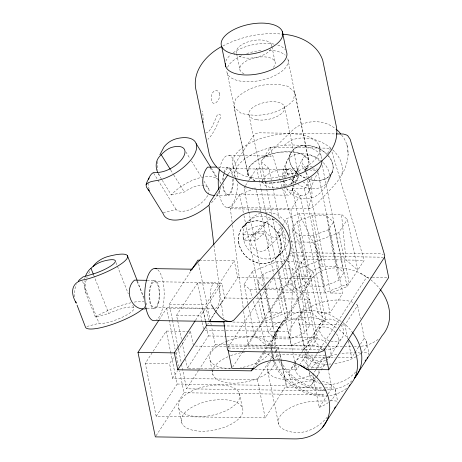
<?xml version="1.0" encoding="UTF-8"?>
<svg xmlns="http://www.w3.org/2000/svg" width="462" height="462" viewBox="0 0 462 462"><rect width="100%" height="100%" fill="white"/><g stroke="black" fill="none" stroke-linecap="round" stroke-linejoin="round"><path stroke-width="0.35" stroke-dasharray="2.31 1.73" d="M274.855 219.473A9.789 8.478 44.8 0 0 265.188 223.591L264.755 225.11L261.538 225.063A24.48 8.177 -7.4 0 0 245.541 231.884L243.243 234.199L243.237 237.243L244.028 240.298L256.335 240.477L265.54 231.208L266.366 232.744A9.789 8.478 44.8 0 0 277.951 236.896A9.789 8.478 44.8 0 0 282.322 226.623M289.483 236.151C290.783 222.932 277.968 210.684 264.83 212.549M203.153 119.924L202.824 113.392L202.067 111.019M304.579 285.285L292.279 290.096L290.396 345.616L314.986 336.001L304.579 285.285L313.138 272.112L301.386 261.971L287.133 261.763M157.854 161.44L157.525 168.913L157.871 170.23M205.602 132.964L207.478 132.738C212.584 127.986 214.478 120.865 217.383 114.761L218.78 114.079L220.01 114.489L220.669 115.858C220.772 119.514 217.29 121.98 216.88 125.577C214.426 130.4 211.833 135.522 207.975 139.276M219.514 189.507L219.127 192.25L217.342 194.231L215.217 195.328M254.909 180.867L248.025 174.931L234.147 107.305L235.389 99.347C248.487 85.418 269.82 81.439 287.895 86.29L294.779 92.227L308.656 159.846L307.415 167.81L303.696 171.038M248.025 174.931L249.266 166.967C262.37 153.043 283.703 149.059 301.773 153.91L308.656 159.846M294.779 92.227L293.537 100.185C280.434 114.114 259.101 118.099 241.025 113.248L234.147 107.305M86.163 280.134C82.196 293.156 91.857 305.099 95.311 317.065L108.766 313.502A19.468 4.406 -21.5 0 1 132.588 307.195A19.468 4.406 -21.5 0 1 122.875 316.967A19.468 4.406 -21.5 0 1 99.059 323.273L86.943 326.478M282.877 177.5A24.48 14.64 -16.6 0 1 283.991 172.719L285.914 168.543L298.215 168.717L298.377 171.217L299.266 173.169M319.496 161.169A9.789 6.947 24.7 0 0 310.262 155.55A9.789 6.947 24.7 0 0 302.31 159.119C301.339 161.821 302.668 164.68 304.55 166.638A9.789 6.947 24.7 0 0 307.548 168.878M341.58 135.054C348.729 143.364 349.613 155.365 346.009 165.431C341.632 179.499 330.422 189.177 320.761 199.636C317.452 202.893 314.374 206.641 310.106 208.674L226.773 207.473M264.755 225.11L255.55 234.378L255.353 237.416L256.335 240.477M288.692 240.893C287.312 247.863 281.549 252.749 276.773 257.501M144.49 306.577L144.057 307.761A32.635 7.386 -21.5 0 0 145.103 306.595M88.75 273.585L90.529 270.062M86.683 278.084L87.272 276.802M290.361 153.881C287.289 161.417 281.791 169.04 282.877 177.61M285.487 177.731L287.404 173.556L286.261 171.044L285.914 168.543M294.929 175.19L290.794 184.188A9.789 6.947 24.7 0 1 299.971 180.833M295.224 174.544L302.31 159.119M290.835 184.788L294.675 176.432M295.853 173.862L298.215 168.717M302.962 181.884A9.789 6.947 24.7 0 1 307.628 193.642A9.789 6.947 24.7 0 1 293.035 191.713L292.036 190.448L294.103 185.949M295.282 183.374L298.827 175.658M308.772 191.938L318.22 171.362M328.517 180.209L332.305 171.974M332.276 172.031C328.026 182.709 322.568 195.853 309.817 198.262C300.929 200.098 291.285 196.217 286.423 188.502M228.344 174.024L252.552 136.781L255.613 133.662L258.633 132.808L335.528 133.916M232.126 222.343L230.371 208.789L239.639 194.537L252.754 189.403M248.695 211.221L243.919 187.947L245.085 186.151M245.472 185.551L248.585 180.763M248.978 180.163L256.757 168.191L268.872 168.364L272.927 188.109M264.945 180.648L261.036 161.602L270.305 147.349L330.873 148.221L327.015 154.164M159.199 319.721L166.661 308.235L203.003 308.76L205.319 320.027M172.413 319.779L169.231 304.285L190.442 271.639M280.89 359.834L286.18 385.608L265.205 417.885L156.179 416.308L145.305 363.34L166.28 331.069L188.369 331.387M181.479 339.275L176.553 315.257L197.522 282.987L221.754 283.339L224.763 297.99L215.829 311.734M195.542 320.241L203.003 308.76M208.755 320.305L205.573 304.804L234.251 260.678L200.756 260.193M268.607 362.231L257.34 379.562L172.54 378.343L169.537 363.692L173.804 357.114M175.751 354.129L190.506 331.416L189.085 331.398M202.067 321.887L200.779 315.61L221.754 283.339M209.043 321.714L214.934 312.647M215.327 312.041L237.722 277.581L234.251 260.678M172.54 378.343L177.593 370.57M207.669 324.284L208.449 323.088M210.002 320.697L215.442 312.329M156.179 416.308L177.154 384.038L170.917 353.667M231.179 368.861L187.428 368.231L208.397 335.955L206.658 327.483M243.659 311.486L247.996 345.004L308.57 345.882L290.945 209.661L300.208 195.409L292.377 188.646L304.487 188.825L312.272 176.848M247.909 303.43L244.005 284.413L252.564 271.24L277.16 261.619L284.286 261.723M284.321 261.307L278.245 231.722L281.751 226.334M282.138 225.733L286.81 218.549L299.105 213.739L341.505 214.351L347.378 219.421L357.79 270.137L346.038 259.996L341.505 214.351M156.121 435.683L184.015 392.764L179.527 370.922M324.457 390.8L186.579 388.808L198.365 370.674M198.758 370.068L215.257 344.681L211.642 327.073M259.627 290.309L257.894 281.86L262.907 274.139L277.893 268.278M292.134 229.169L297.147 221.448L312.139 215.592L326.328 215.794L333.495 221.974L343.901 272.69L338.889 280.411L323.902 286.273L309.707 286.065L302.546 279.885L292.134 229.169L299.295 235.349L309.707 286.065M228.078 347.436L273.51 277.523M281.71 264.905L287.607 255.833M232.629 367.117L243.208 350.849M243.595 350.242L291.77 276.114L288.184 258.628M247.996 345.004L265.119 318.664L281.514 312.248L274.272 276.986M281.514 312.248L269.398 312.075L282.236 292.319L277.893 271.159M282.236 292.319L294.352 292.492L286.521 285.73L303.638 259.384L282.652 188.843M299.249 274.665L309.661 325.381L304.649 333.096L289.657 338.958L275.468 338.756L265.055 288.04L279.25 288.242L294.236 282.38L299.249 274.665L292.088 268.486L282.155 268.341M299.295 235.349L313.49 235.551L328.476 229.689L333.495 221.974M275.468 338.756L268.301 332.576L273.319 324.855L288.305 318.994L302.5 319.202L309.661 325.381M302.546 279.885L307.559 272.17L322.551 266.308L336.74 266.51L343.901 272.69M290.714 241.874L314.229 242.209L338.819 232.594L347.378 219.421M346.61 388.311A45.692 36.498 33 0 1 287.832 382.19A45.692 36.498 33 0 1 278.667 328.32L282.946 321.731L290.442 315.586A45.692 36.498 33 0 1 332.842 316.199L341.164 321.488M253.141 367.839L262.942 352.76M263.328 352.159L279.862 326.721L225.179 325.935M278.621 360.331A45.692 36.498 33 0 1 282.091 323.048L311.105 278.644L318.266 272.776A45.692 36.498 33 0 1 369.629 278.933M256.231 365.026L264.068 352.968M264.46 352.362L313.802 276.432L291.77 276.114M270.16 359.84L275.595 351.478M275.987 350.877L278.315 347.291L194.236 346.078M294.883 362.139L288.588 331.485L309.563 299.214L254.943 298.423M291.331 368.306L294.057 364.12M294.444 363.519L301.091 353.291M301.449 352.743L304.169 348.55M308.454 341.961L321.292 322.205M308.57 345.882L325.687 319.537L300.208 195.409M292.377 188.646L317.856 312.774L329.966 312.947L342.81 293.191L317.475 169.768M305.942 172.413L330.694 293.018L347.089 286.602L364.212 260.262L331.699 150.987M254.851 369.202L296.454 369.802L299.174 365.621M299.561 365.02L306.941 353.667M307.328 353.072L317.429 337.531L309.563 299.214M307.519 368.197L317.706 352.523M318.099 351.917L366.655 277.194L371.633 277.269M315.656 370.056L312.965 374.191A13.057 10.43 33 0 1 306.115 387.497A13.057 10.43 33 0 1 290.003 378.187A13.057 10.43 33 0 1 297.349 365.246M316.037 369.461L324.873 355.873M347.655 338.196L344.947 324.982L357.617 305.486L357.184 304.903A31.329 14.807 -11.6 0 0 355.752 303.834M311.734 384.494L316.014 377.91M316.406 377.31L320.726 370.663M321.073 370.126L324.578 364.737M328.857 358.148L341.695 338.392M322.47 396.09L323.325 394.773A45.692 36.498 33 0 1 279.158 369.854A45.692 36.498 33 0 1 279.522 326.998L279.862 326.721M270.628 361.388A31.329 14.807 -11.6 0 0 276.039 377.858A31.329 14.807 -11.6 0 0 311.411 375.34L312.583 374.78L319.294 407.467L327.737 394.467M328.124 393.872L331.964 387.964L328.395 370.582M338.04 357.473L351.651 357.669L354.724 352.939M355.111 352.35L358.951 346.442M360.487 344.08L364.327 338.167L360.903 321.477M162.278 180.353L171.31 194.952L172.944 193.122A32.635 15.708 -31.8 0 1 202.414 177.206A32.635 15.708 -31.8 0 1 220.582 183.778M355.757 371.95C349.133 379.158 339.761 383.87 329.96 384.563A31.329 14.807 -11.6 0 1 322.788 383.916M327.362 416.978C320.333 425.641 310.002 431.93 298.718 432.646A31.329 14.807 -11.6 0 1 279.914 416.418A31.329 14.807 -11.6 0 1 319.259 401.028L327.673 400.958M242.85 226.917L247.389 222.338M276.738 257.548L281.277 252.962M242.897 226.865C248.331 221.587 253.349 214.997 261.094 213.109M244.028 240.298L246.333 237.982A24.48 8.177 -7.4 0 1 262.324 231.162L265.54 231.208M252.575 235.62L266.383 221.72M267.094 248.747L280.902 234.846M278.667 328.32L286.163 322.176A45.692 36.498 33 0 1 328.563 322.788L337.468 328.442M284.39 145.184L289.726 141.101A32.583 23.123 24.7 0 1 332.299 149.457M95.311 317.065L97.124 315.916A32.635 7.386 -21.5 0 1 130.919 302.777M222.99 45.923C240.95 36.637 261.677 32.103 281.849 34.101M325.254 355.284L280.111 354.631L278.072 355.596A31.329 14.807 -11.6 0 0 272.69 359.367M280.111 354.631L286.815 387.312C296.361 382.501 307.299 380.197 317.966 381M356.115 356.733L349.364 359.944L341.713 362.37L334.338 363.727M319.294 407.467L324.867 404.816A31.329 14.807 -11.6 0 0 328.805 402.217M289.478 254.215L292.486 253.026L295.807 252.622L380.607 253.846L383.344 254.337M305.792 171.708L305.215 168.89L313.738 165.558M298.383 175.658L283.98 181.289L268.07 183.195L263.912 182.461M285.042 264.83L288.658 282.438L300.41 292.579L324.636 292.931L349.232 283.31L338.819 232.594M313.138 272.112L323.55 322.828L311.798 312.687L287.566 312.335L262.976 321.956L257.629 295.894M171.31 194.952L184.332 192.059A19.468 9.367 -31.8 0 1 202.991 185.383A19.468 9.367 -31.8 0 1 208.379 194.052M163.213 212.578L176.23 209.684A19.468 9.367 -31.8 0 0 192.377 208.622A19.468 9.367 -31.8 0 0 207.842 195.241M330.486 400.901L331.866 400.641L337.635 401.172L337.635 402.356M327.945 364.16C319.6 364.345 305.717 363.138 305.509 352.148M328.661 364.12L331.525 363.964M229.181 155.469L271.148 156.075L267.013 156.329L263.559 158.345L291.903 130.902C303.291 119.479 323.03 118.567 335.47 128.759M217.977 167.117L228.632 167.273M305.215 168.89L308.067 168.93M312.341 168.994L317.33 169.063M228.569 168.584L289.143 169.456M287.404 173.556L297.661 173.7M243.919 187.947L246.766 187.988M253.892 188.092L256.029 188.121M292.036 190.448L288.814 190.402A24.48 14.64 -16.6 0 1 286.914 188.767M227.379 194.358L287.953 195.235M215.985 195.507L227.321 195.669M230.371 208.789L290.945 209.661M243.243 234.199L255.55 234.378M288.328 255.838L383.085 257.207M303.638 259.384L364.212 260.262M372.343 277.281L388.686 277.518M237.722 277.581L270.097 278.049M272.973 278.095L311.105 278.644M147.107 280.318L154.089 280.422M154.123 281.733L214.697 282.605M244.005 284.413L249.878 289.483L260.66 289.639M261.377 289.645L292.279 290.096M330.694 293.018L342.81 293.191M224.763 297.99L252.067 298.383M169.231 304.285L205.573 304.804M154.776 307.484L215.35 308.356A12.942 4.822 -89.2 0 0 219.652 291.418A12.942 4.822 -89.2 0 0 212.693 284.367A12.942 4.822 -89.2 0 0 211.405 304.354M147.049 308.68L154.81 308.789M176.553 315.257L200.779 315.61M232.784 322.054L282.432 322.771M352.795 302.304A31.329 14.807 -11.6 0 0 316.066 304.314A31.329 14.807 -11.6 0 0 299.047 323.325L299.798 324.336L339.212 324.901M342.076 324.942L344.947 324.982M205.226 330.284L225.346 330.573M226.068 330.584L288.588 331.485M208.397 335.955L226.328 336.215M227.05 336.226L317.429 337.531M215.257 344.681L327.287 346.298M328.003 346.309L343.803 346.535M344.519 346.546L353.135 346.673M228.401 348.048L324.601 349.434M306.508 357.016L335.169 357.432M145.305 363.34L169.537 363.692M177.154 384.038L286.18 385.608M286.815 387.312L322.649 387.832M325.514 387.872L331.964 387.964M184.015 392.764L323.325 394.773M368.884 354.874L368.884 353.089L363.109 352.558M360.348 353.078L357.49 352.673L350.508 352.951A31.329 14.807 -11.6 0 0 339.951 353.759M310.106 208.674L308.795 208.345C309.222 202.691 312.832 197.505 311.879 191.563C311.307 184.736 309.263 178.124 306.017 172.101M322.274 381.387L328.257 383.067L332.646 385.666L335.141 389.01L337.635 401.172M360.666 273.388L366.655 277.194M261.036 161.602L268.872 168.364M278.245 231.722L289.997 241.863M317.856 312.774L325.687 319.537M257.894 281.86L264.033 287.156M209.921 167.798L213.126 172.066L216.73 178.806M364.327 338.167L366.383 340.927L368.884 353.089M301.853 165.714L305.734 171.506M211.232 168.018L217.631 178.355M218.006 178.967L220.264 182.611M185.822 151.848L189.963 158.541M191.47 160.972L202.01 178.003M203.892 181.04L208.784 188.946M170.784 170.172L173.417 174.428M173.793 175.034L184.332 192.059M158.189 173.562A26.109 18.532 24.7 0 0 159.263 175.491L161.902 179.747M153.655 173.21L176.23 209.684M136.902 281.318L140.436 289.27L143.751 298.446M299.105 213.739L321.812 259.65L297.216 269.265L286.81 218.549M137.37 280.971L143.665 296.968M116.002 262.589L128.332 293.919M132.79 305.255L133.841 307.917M93.63 275.034L108.766 313.502M82.617 281.491L99.059 323.273M270.305 147.349L279.972 179.851M280.18 180.544L282.444 188.15M249.878 289.483L252.292 297.747M253.297 301.189L266.17 345.27L254.418 335.129L248.054 304.135M158.743 173.516L159.263 175.491M357.617 305.486L360.331 318.699M318.976 145.438L321.286 156.705M322.187 165.298L347.089 286.602M326.328 215.794L336.74 266.51M328.476 229.689L338.889 280.411M348.227 340.979L351.651 357.669M308.547 159.875L287.728 58.443A31.22 14.755 -11.6 0 1 259.817 80.544A31.22 14.755 -11.6 0 1 226.813 70.288M312.139 215.592L322.551 266.308M304.487 188.825L329.966 312.947M313.49 235.551L323.902 286.273M314.229 242.209L324.636 292.931M284.425 106.485L298.163 173.406M271.517 44.704L271.806 46.113M271.951 46.818L274.988 61.613M297.147 221.448L307.559 272.17M301.386 261.971L311.798 312.687M291.008 246.795L300.41 292.579M292.088 268.486L302.5 319.202M294.236 282.38L304.649 333.096M273.071 188.819L279.585 220.553M280.457 224.786L286.971 256.526M287.693 260.048L294.352 292.492M299.798 324.336L305.365 351.455M299.047 323.325L304.845 351.576M304.989 352.281L308.321 368.526M309.193 372.765L309.921 376.293M265.09 181.352L271.899 214.501M272.62 218.024L286.521 285.73M236.729 54.1L240.055 70.299M249.058 115.281L262.942 182.906M277.16 261.619L278.603 268.665M279.181 271.483L287.566 312.335M278.621 271.8L288.305 318.994M256.757 168.191L260.955 188.64M261.099 189.345L265.881 212.624M266.025 213.328L277.749 270.455M295.022 362.837L296.454 369.802M279.25 288.242L289.657 338.958M256.468 190.24L273.695 274.168M227.316 73.47L248.134 174.902M278.315 347.291L279.031 350.774M279.175 351.472L280.746 359.136M262.907 274.139L265.078 284.707M265.223 285.412L273.319 324.855M248.839 211.925L263.894 285.273M264.472 288.097L269.398 312.075M260.204 293.127L268.301 332.576M270.628 345.166L273.492 359.118M239.639 194.537L243.399 212.872M243.982 215.69L259.326 290.454M259.904 293.272L265.119 318.664M233.079 166.799L235.25 177.368M252.564 271.24L257.051 293.075M267.798 371.408L278.673 424.376M257.34 379.562L265.205 417.885M239.38 393.243L242.388 407.9M198.631 263.675L210.632 322.141M210.776 322.846L211.498 326.368M197.522 282.987L205.064 319.716M202.212 322.586L203.644 329.562M209.996 360.244L211.856 369.317M212 370.016L213.005 374.896M190.506 331.416L193.37 345.368M182.207 342.804L184.962 356.225M185.539 359.049L187.428 368.231M172.557 320.484L177.905 346.546M178.049 347.251L181.375 363.45M181.52 364.154L186.579 388.808M166.661 308.235L175.046 349.087M175.768 352.61L178.517 365.996M166.28 331.069L170.773 352.962M178.748 408.327L181.757 422.978M346.927 144.571L347.493 148.643M347.73 150.341L348.371 154.926M232.496 225.19L243.289 308.633M213.946 245.374L223.371 318.243M325.456 349.041A13.057 10.43 33 0 1 316.037 330.243A13.057 10.43 33 0 1 337.266 335.077A13.057 10.43 33 0 1 326.097 349.185M351.946 380.815A45.692 36.498 33 0 1 326.749 389.501L325.895 390.817A45.692 36.498 33 0 1 278.938 360.989M325.369 389.46A45.692 36.498 33 0 1 277.119 352.876M276.917 352.188A45.692 36.498 33 0 1 282.946 321.731M342.908 322.597A45.692 36.498 33 0 1 352.223 331.993M274.012 361.053A31.329 14.807 -11.6 0 1 249.844 381.029A31.329 14.807 -11.6 0 1 214.143 376.836A31.329 14.807 -11.6 0 1 230.024 355.884M230.63 355.653A31.329 14.807 -11.6 0 1 245.051 352.061M263.6 352.824A31.329 14.807 -11.6 0 1 273.36 359.222M227.015 341.233A31.329 14.807 -11.6 0 1 259.609 337.924A31.329 14.807 -11.6 0 1 270.351 351.357M269.386 353.124A31.329 14.807 -11.6 0 1 240.598 367.706M230.041 368.514A31.329 14.807 -11.6 0 1 209.54 358.541A31.329 14.807 -11.6 0 1 226.363 341.493M307.051 351.651A13.057 10.43 33 0 1 313.092 339.177A13.057 10.43 33 0 1 328.904 345.813A13.057 10.43 33 0 1 326.715 359.904M325.698 360.424A13.057 10.43 33 0 1 307.553 352.806M378.164 339.351A45.692 36.498 33 0 1 361.111 346.304M360.395 346.39A45.692 36.498 33 0 1 354.573 346.691M370.732 279.787A45.692 36.498 33 0 1 380.047 289.183M366.383 340.927A31.329 14.807 -11.6 0 1 362.046 352.471M361.498 352.968A31.329 14.807 -11.6 0 1 357.305 356.023M320.64 383.466A31.329 14.807 -11.6 0 1 309.494 372.441M311.157 368.335A31.329 14.807 -11.6 0 1 326.288 357.542M326.94 357.282A31.329 14.807 -11.6 0 1 337.248 354.256M315.881 377.546A13.057 10.43 33 0 1 296.668 373.105A13.057 10.43 33 0 1 301.79 357.455A13.057 10.43 33 0 1 318.786 368.67M318.994 370.437A13.057 10.43 33 0 1 316.868 376.594M339.172 329.62A45.692 36.498 33 0 1 347.944 338.577M326.588 360.429A13.057 10.43 33 0 1 313.074 367.377A13.057 10.43 33 0 1 302.073 353.557M302.726 350.854A13.057 10.43 33 0 1 323.706 351.16M335.141 389.01A31.329 14.807 -11.6 0 1 330.249 401.045M303.072 365.737A13.057 10.43 33 0 1 308.466 368.555M340.829 324.815A13.057 10.43 33 0 1 342.515 337.295A13.057 10.43 33 0 1 330.596 341.141M329.314 340.76A13.057 10.43 33 0 1 320.478 323.296A13.057 10.43 33 0 1 339.94 323.816M134.246 302.113A32.635 7.386 -21.5 0 1 143.925 301.761M146.027 302.968A32.635 7.386 -21.5 0 1 146.073 305.018M85.996 293.399A26.109 22.609 44.8 0 1 84.367 280.763M84.737 278.748A26.109 22.609 44.8 0 1 85.089 277.431M74.648 296.841A26.109 22.609 44.8 0 1 76.317 284.684M157.802 269.808A26.109 9.725 -89.2 0 1 164.16 295.385A26.109 9.725 -89.2 0 1 156.624 319.848M224.093 172.083A14.258 5.313 -89.2 0 1 232.386 173.129A14.258 5.313 -89.2 0 1 229.874 194.612A14.258 5.313 -89.2 0 1 222.713 183.899M222.701 180.18A14.258 5.313 -89.2 0 1 223.573 173.874M149.238 189.224A26.109 18.532 24.7 0 1 148.071 182.738M284.078 177.882A12.942 4.822 -89.2 0 1 288.132 169.496A12.942 4.822 -89.2 0 1 292.642 175.144M292.989 176.917A12.942 4.822 -89.2 0 1 293.335 183.518M293.243 184.852A12.942 4.822 -89.2 0 1 289.085 195.149A12.942 4.822 -89.2 0 1 284.205 188.38M283.934 186.521A12.942 4.822 -89.2 0 1 283.847 179.833M224.324 173.342A12.942 4.822 -89.2 0 1 232.421 176.039M232.756 179.268A12.942 4.822 -89.2 0 1 228.638 194.225A12.942 4.822 -89.2 0 1 223.198 183.674M223.186 180.301A12.942 4.822 -89.2 0 1 224.128 174.012M220.68 187.046A32.635 15.708 -31.8 0 1 210.666 203.511M332.796 149.919A32.583 23.123 24.7 0 1 341.21 175.878M315.817 170.287A9.789 6.947 24.7 0 1 308.697 169.439M219.733 168.341A26.109 9.725 -89.2 0 1 230.018 155.775A26.109 9.725 -89.2 0 1 237.612 177.021M237.63 183.83A26.109 9.725 -89.2 0 1 228.933 207.351A26.109 9.725 -89.2 0 1 218.745 190.54M327.529 154.984A22.846 16.216 24.7 0 1 330.596 174.907A22.846 16.216 24.7 0 1 308.333 179.187M305.232 178.032A22.846 16.216 24.7 0 1 298.423 174.035M327.044 154.481A22.846 16.216 24.7 0 0 295.068 148.302A22.846 16.216 24.7 0 0 297.915 173.637A22.846 16.222 24.7 0 1 294.895 148.366A22.846 16.222 24.7 0 1 326.64 153.973M285.256 186.371A24.48 14.64 -16.6 0 1 284.65 180.151M287.318 185.389A24.48 14.64 -16.6 0 1 283.333 180.301M298.556 176.357A18.278 8.639 -11.6 0 1 279.81 187.399A18.278 8.639 -11.6 0 1 262.635 181.237M262.693 180.654A18.278 8.639 -11.6 0 1 279.083 170.004A18.278 8.639 -11.6 0 1 298.054 173.591M323.29 162.647A22.846 16.222 24.7 0 1 325.173 184.812A22.846 16.222 24.7 0 1 297.915 184.419M295.715 182.992A22.846 16.222 24.7 0 1 290.396 178.136M288.421 175.416A22.846 16.222 24.7 0 1 293.358 155.336A22.846 16.222 24.7 0 1 320.934 160.51M328.488 155.954A22.846 16.222 24.7 0 1 330.284 175.265A22.846 16.222 24.7 0 1 308.368 179.135M305.261 177.98A22.846 16.222 24.7 0 1 300.04 175.127M227.587 67.302A31.22 14.755 -11.6 0 1 242.336 55.325M246.731 53.627A31.22 14.755 -11.6 0 1 261.353 50.479M269.248 50.248A31.22 14.755 -11.6 0 1 285.245 55.117M244.017 73.724A18.053 8.53 -11.6 0 1 244.623 62.029A18.053 8.53 -11.6 0 1 268.33 57.369A18.053 8.53 -11.6 0 1 272.672 68.087M270.801 49.29A18.053 8.53 -11.6 0 1 254.995 57.559A18.053 8.53 -11.6 0 1 238.022 55.319M236.584 53.396A18.053 8.53 -11.6 0 1 252.529 40.656A18.053 8.53 -11.6 0 1 271.812 46.356M225.849 61.134A31.329 14.807 -11.6 0 1 230.705 54.695M233.2 52.755A31.329 14.807 -11.6 0 1 275.023 44.317M277.737 45.045A31.329 14.807 -11.6 0 1 285.452 49.902M235.158 177.425A44.387 20.975 -11.6 0 1 273.879 146.893A44.387 20.975 -11.6 0 1 321.962 159.367M254.989 180.821A31.22 14.755 -11.6 0 1 255.723 160.816A31.22 14.755 -11.6 0 1 296.281 152.385A31.22 14.755 -11.6 0 1 305.255 170.368M298.313 175.624A31.22 14.755 -11.6 0 1 260.955 182.496M250.75 239.686L250.75 242.053L251.363 244.427L252.558 246.644A9.789 8.478 44.8 0 0 266.58 249.278A9.789 8.478 44.8 0 0 264.766 235.256A9.789 8.478 44.8 0 0 251.374 237.491L250.75 239.686M219.675 93.688L219.629 96.945L218.353 100.196L216.181 102.581L213.854 103.459L212.358 102.599C210.655 99.099 210.464 93.901 213.871 91.314L216.349 90.436L218.474 91.309L219.675 93.688M194.623 430.596A31.329 14.807 -11.6 0 0 242.816 411.752A31.329 14.807 -11.6 0 0 198.775 403.961A31.329 14.807 -11.6 0 0 194.623 430.596M191.62 415.944A31.329 14.807 -11.6 0 0 239.807 397.101A31.329 14.807 -11.6 0 0 195.773 389.31A31.329 14.807 -11.6 0 0 191.62 415.944M158.454 303.621A14.258 5.313 -89.2 0 0 155.475 280.532A14.258 5.313 -89.2 0 0 149.422 299.671A14.258 5.313 -89.2 0 0 158.454 303.621M158.085 302.789A12.942 4.822 -89.2 0 0 155.382 281.832A12.942 4.822 -89.2 0 0 149.884 299.203A12.942 4.822 -89.2 0 0 158.085 302.789M238.635 241.88A22.846 19.779 44.8 0 0 272.823 260.834A22.846 19.779 44.8 0 0 268.047 223.839A22.846 19.779 44.8 0 0 238.635 241.88M256.566 119.727A18.278 8.639 -11.6 0 0 284.679 108.732A18.278 8.639 -11.6 0 0 258.986 104.193A18.278 8.639 -11.6 0 0 256.566 119.727M238.594 241.926A22.846 19.774 44.7 0 0 272.788 260.874A22.846 19.774 44.7 0 0 268.006 223.897A22.846 19.774 44.7 0 0 238.594 241.926M243.133 237.347A22.846 19.774 44.7 0 0 277.327 256.295A22.846 19.774 44.7 0 0 272.545 219.317A22.846 19.774 44.7 0 0 243.133 237.347M251.311 177.593A44.387 20.975 -11.6 0 0 319.583 150.895A44.387 20.975 -11.6 0 0 257.195 139.865A44.387 20.975 -11.6 0 0 251.311 177.593"/><path stroke-width="0.69" d="M149.053 177.934C147.216 181.578 144.121 185.724 147.996 189.218L163.346 214.016A32.635 15.708 -31.8 0 0 209.696 204.418M384.494 257.276L384.765 255.59L350.15 139.253L347.62 135.516L346.471 134.973L343.433 134.032L336.244 133.928M159.881 154.81L164.033 146.91C167.365 142.596 172.031 139.738 177.316 138.496A32.635 15.708 -31.8 0 1 195.033 153.326A32.635 15.708 -31.8 0 1 158.12 180.284C153.979 181.168 148.995 181.22 145.998 184.586M209.326 203.927L209.996 202.258L227.957 174.624M367.071 358.269L367.677 357.138M195.149 320.847L174.324 352.887L177.795 369.791L251.184 370.853L258.339 364.986A45.692 36.498 33 0 1 325.41 389.836A45.692 36.498 33 0 1 294.646 438.9L155.336 436.89L137.982 352.362L158.807 320.322M191.62 269.825L197.909 260.152L200.046 260.187M177.795 369.791L206.474 325.664L205.463 320.732M251.184 370.853L252.749 368.439M328.765 369.721L388.686 277.518L384.523 257.23L324.601 349.434L328.765 369.721L306.733 369.404L300.739 365.598M322.257 427.777L350.081 384.967M93.047 266.562L94.346 264.761C98.215 260.585 103.188 257.692 108.703 256.318A32.635 7.386 -21.5 0 1 125.433 260.429A32.635 7.386 -21.5 0 1 85.689 279.487C71.454 281.063 69.698 292.279 76.288 303.17A26.109 22.609 44.8 0 1 75.629 301.299M365.124 360.926L365.904 359.863M334.269 408.477L335.435 406.883M157.594 172.251A26.109 18.532 24.7 0 1 159.76 156.208C163.594 152.229 167.712 148.019 173.441 146.928A19.468 9.367 -31.8 0 1 184.015 155.775A19.468 9.367 -31.8 0 1 161.989 171.858L158.079 172.545L153.28 172.597L151.663 173.833A26.109 18.532 24.7 0 0 148.602 179.244M85.522 276.143A26.109 22.609 44.8 0 1 89.224 269.912C93.336 265.731 98.308 262.387 104.06 260.995A19.468 4.406 -21.5 0 1 114.039 263.444A19.468 4.406 -21.5 0 1 90.333 274.815L83.004 276.911L79.516 279.683A26.109 22.609 44.8 0 0 78.292 281.231M324.63 349.393L322.73 351.051L319.721 352.24L316.401 352.645L231.601 351.42L228.863 350.929L227.443 349.676L223.741 321.096M221.107 46.818C205.261 55.59 190.985 72.626 196.442 91.805L209.402 154.92C220.438 184.633 259.892 184.534 285.551 178.465C309.921 172.638 343.358 153.592 335.718 123.504L322.759 60.389C317.157 43.601 299.197 35.308 282.553 34.165M231 321.679L233.836 320.114L258.35 293.33L283.789 264.345L287.982 257.79A32.583 28.211 44.8 0 0 278.436 220.957A32.583 28.211 44.8 0 0 241.314 215.587L235.389 220.582L229.637 226.374L190.332 270.761L191.996 269.184L153.794 268.63A26.109 9.725 -89.2 0 0 144.745 297.239A26.109 9.725 -89.2 0 0 155.111 320.582L231 321.679C221.489 321.662 215.875 311.977 211.44 304.828M214.177 195.386C200.017 195.149 200.468 175.156 207.611 167.14L216.557 167.1M146.408 280.313L134.54 280.139C123.602 289.247 130.856 311.775 146.344 308.668M209.043 321.714L224.151 321.927M206.474 325.664L224.463 325.924M137.982 352.362L174.324 352.887M253.881 368.641L231.849 368.324L228.113 350.138M147.996 189.218L149.451 190.927M336.013 129.204L338.71 131.439L340.76 134.02M196.177 143.694L210.857 167.411M161.377 154.972L170.409 169.566M127.402 255.636L137.11 280.307M91.02 268.399L93.37 274.37M77.062 305.145L85.614 327.5A32.635 7.386 -21.5 0 0 111.03 324.821A32.635 7.386 -21.5 0 0 143.249 308.529M202.818 121.223L203.084 122.407M282.282 31.37L286.446 51.652A31.329 14.807 -11.6 0 1 258.437 73.833A31.329 14.807 -11.6 0 1 225.317 63.542M221.65 46.448L225.814 66.736M213.854 244.658L209.055 205.833M352.662 332.565A45.692 36.498 33 0 1 354.36 378.384L382.184 335.574A45.692 36.498 33 0 0 380.486 289.755M348.383 339.154A45.692 36.498 33 0 1 349.156 385.966M155.065 268.509A26.109 9.725 -89.2 0 1 156.329 268.838M218.665 189.894A26.109 9.725 -89.2 0 1 219.444 169.681M322.02 160.759A44.387 20.975 -11.6 0 1 282.08 188.034A44.387 20.975 -11.6 0 1 235.395 178.072M234.523 54.066A31.329 14.807 -11.6 0 0 282.709 35.222A31.329 14.807 -11.6 0 0 238.675 27.431A31.329 14.807 -11.6 0 0 234.523 54.066"/></g></svg>
